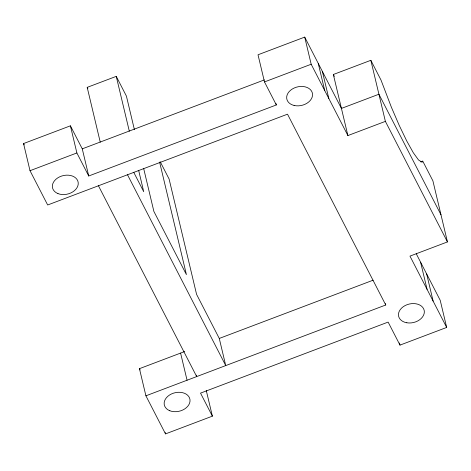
<?xml version="1.0" encoding="UTF-8"?>
<svg xmlns="http://www.w3.org/2000/svg" width="471" height="471" viewBox="0 0 471 471"><rect width="100%" height="100%" fill="white"/><g stroke="black" fill="none" stroke-linecap="round" stroke-linejoin="round"><path stroke-width="0.71" d="M184.72 351.525L139.445 368.669L145.91 395.811L165.515 433.897L212.38 416.152L200.522 393.126L388.128 322.087L399.985 345.119L446.679 327.439L409.964 256.118L447.45 241.923L432.902 180.858L422.74 161.117L422.093 162.26L418.536 159.987L413.291 152.71L406.72 140.935L399.261 125.463L391.436 107.347L380.998 80.046L370.836 60.306L333.35 74.5L347.898 135.566L385.384 121.371L370.836 60.306M100.258 142.189L87.2 87.365L116.255 76.367L126.416 96.108L134.388 129.572M145.91 395.811L385.749 304.996L287.51 114.182L47.671 204.991L30.014 170.702L23.55 143.561L70.409 125.816L82.266 148.848L88.731 175.989L276.336 104.956L276 103.526M440.986 214.782L378.92 94.229L341.428 108.424L304.713 37.103L258.014 54.783L264.484 81.925L276.336 104.956M82.266 148.848L264.372 79.893M30.014 170.702L76.879 152.957L70.409 125.816M264.484 81.925L311.178 64.244L304.713 37.103M420.697 161.894L422.74 161.117M127.5 174.765L225.739 365.584L219.274 338.443L373.103 280.198M385.384 121.371L447.45 241.923M333.35 74.5L334.333 76.408M416.246 253.739L440.214 300.298L446.679 327.439M311.178 64.244L347.898 135.566M160.246 161.818L169.101 179.009L196.578 294.357L219.274 338.443M133.717 172.262L143.732 191.715L138.645 170.349M87.2 87.365L87.853 88.642M98.445 185.768L196.684 376.582L196.348 375.157M76.879 152.957L88.731 175.989M23.55 143.561L24.215 144.856M139.445 368.669L140.111 369.959M426.661 273.981L433.132 301.122M420.603 262.212L427.073 289.353M399.473 342.976L399.985 345.119M385.408 303.571L385.749 304.996M322.364 71.398L328.835 98.539M318.261 63.426L324.731 90.562M159.616 162.118L186.416 274.617L153.893 211.45L143.72 168.73M206.251 390.441L212.38 416.152M116.255 76.367L129.313 131.191M180.593 353.085L187.064 380.227M165.18 432.466L165.515 433.897M169.825 410.753A13.123 9.491 -13.4 0 0 190.013 401.257A13.123 9.491 -13.4 0 0 171.438 393.968A13.123 9.491 -13.4 0 0 169.825 410.753M406.814 322.776A13.123 9.491 -13.4 0 0 424.177 310.318A13.123 9.491 -13.4 0 0 403.188 306.751A13.123 9.491 -13.4 0 0 406.814 322.776M57.933 193.581A13.123 9.491 -13.4 0 0 78.215 184.214A13.123 9.491 -13.4 0 0 59.758 176.784A13.123 9.491 -13.4 0 0 57.933 193.581M294.104 105.457A13.123 9.491 -13.4 0 0 312.514 93.906A13.123 9.491 -13.4 0 0 292.197 89.078A13.123 9.491 -13.4 0 0 294.104 105.457"/></g></svg>
